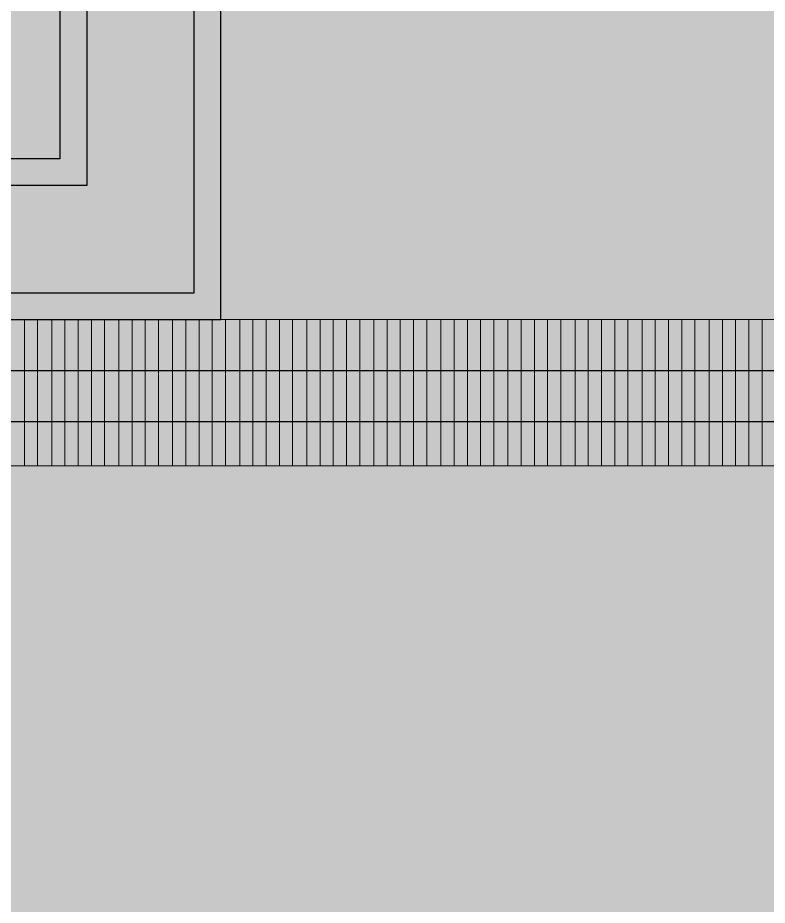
# Model space of a CAD drawing. Header units: millimetres. Extents: x 28 to 201, y 462 to 575.
# Drawn here: x 120.287 to 120.985, y 558.39 to 559.217 of the extents above; entities that cross this region are included whole.
import ezdxf

# ---------------------------------------------------------------- set-up
doc = ezdxf.new("R2010")
doc.units = ezdxf.units.MM
doc.layers.add('1- 3', color=3, linetype='Continuous')
doc.layers.add('8 hatch 2', color=104, linetype='Continuous')

# ---------------------------------------------------------------- blocks, each defined once
blk = doc.blocks.new('CTOBOM')
at = {"color": 0, "ltscale": 0.075}
for points in [[(4.43185, -1.41661), (4.43185, -4.36555), (4.72185, -4.36555), (4.72185, -4.21555), (4.58185, -4.21555), (4.58185, -3.23555), (6.36185, -3.23555), (6.36185, -4.21555), (6.22185, -4.21555), (6.22185, -4.36555), (6.61185, -4.36555), (6.61185, -4.21555), (6.51185, -4.21555), (6.51185, -3.08555), (4.58185, -3.08555), (4.58185, -1.41661)], [(4.45685, -1.44161), (4.45685, -4.34055), (4.69685, -4.34055), (4.69685, -4.24055), (4.55685, -4.24055), (4.55685, -3.21055), (6.38685, -3.21055), (6.38685, -4.24055), (6.24685, -4.24055), (6.24685, -4.34055), (6.58685, -4.34055), (6.58685, -4.24055), (6.48685, -4.24055), (6.48685, -3.11055), (4.55685, -3.11055), (4.55685, -1.44161)]]:
    blk.add_lwpolyline(points, dxfattribs=at)
at = {"color": 0, "lineweight": 18}
for points in [[(6.64835, -2.20723), (6.64835, -3.93753), (6.51193, -3.93753), (6.51193, -2.20723), (6.64835, -2.20723)], [(6.51193, -2.58128), (6.64835, -2.58128)], [(6.51193, -2.5936), (6.64835, -2.5936)], [(6.51193, -2.60592), (6.64835, -2.60592)], [(6.51193, -2.61824), (6.64835, -2.61824)], [(6.51193, -2.63057), (6.64835, -2.63057)], [(6.51193, -2.64377), (6.64835, -2.64377)], [(6.51193, -2.65609), (6.64835, -2.65609)], [(6.51193, -2.66841), (6.64835, -2.66841)], [(6.51193, -2.68073), (6.64835, -2.68073)], [(6.51193, -2.69305), (6.64835, -2.69305)], [(6.51193, -2.70626), (6.64835, -2.70626)], [(6.51193, -2.71858), (6.64835, -2.71858)], [(6.51193, -2.7309), (6.64835, -2.7309)], [(6.51193, -2.74322), (6.64835, -2.74322)], [(6.51193, -2.75554), (6.64835, -2.75554)], [(6.51193, -2.76874), (6.64835, -2.76874)], [(6.51193, -2.78107), (6.64835, -2.78107)], [(6.51193, -2.79339), (6.64835, -2.79339)], [(6.51193, -2.80571), (6.64835, -2.80571)], [(6.51193, -2.81803), (6.64835, -2.81803)], [(6.51193, -2.83123), (6.64835, -2.83123)], [(6.51193, -2.84355), (6.64835, -2.84355)], [(6.51193, -2.85587), (6.64835, -2.85587)], [(6.51193, -2.8682), (6.64835, -2.8682)], [(6.51193, -2.88052), (6.64835, -2.88052)], [(6.51193, -2.89372), (6.64835, -2.89372)], [(6.51193, -2.90604), (6.64835, -2.90604)], [(6.51193, -2.91836), (6.64835, -2.91836)], [(6.51193, -2.93068), (6.64835, -2.93068)], [(6.51193, -2.94301), (6.64835, -2.94301)], [(6.51193, -2.95621), (6.64835, -2.95621)], [(6.51193, -2.96853), (6.64835, -2.96853)], [(6.51193, -2.98085), (6.64835, -2.98085)], [(6.51193, -2.99317), (6.64835, -2.99317)], [(6.51193, -3.00549), (6.64835, -3.00549)], [(6.51193, -3.01869), (6.64835, -3.01869)], [(6.51193, -3.03102), (6.64835, -3.03102)], [(6.51193, -3.04334), (6.64835, -3.04334)], [(6.51193, -3.05566), (6.64835, -3.05566)], [(6.51193, -3.06798), (6.64835, -3.06798)], [(6.51193, -3.08118), (6.64835, -3.08118)], [(6.51193, -3.0935), (6.64835, -3.0935)], [(6.51193, -3.10583), (6.64835, -3.10583)], [(6.51193, -3.11815), (6.64835, -3.11815)], [(6.51193, -3.13047), (6.64835, -3.13047)], [(6.51193, -3.14367), (6.64835, -3.14367)], [(6.51193, -3.15599), (6.64835, -3.15599)], [(6.51193, -3.16831), (6.64835, -3.16831)], [(6.51193, -3.18064), (6.64835, -3.18064)], [(6.51193, -3.19384), (6.64835, -3.19384)], [(6.51193, -3.20616), (6.64835, -3.20616)], [(6.51193, -3.21848), (6.64835, -3.21848)], [(6.51193, -3.2308), (6.64835, -3.2308)], [(6.51193, -3.24312), (6.64835, -3.24312)], [(6.51193, -3.25632), (6.64835, -3.25632)], [(6.51193, -3.26865), (6.64835, -3.26865)]]:
    blk.add_lwpolyline(points, dxfattribs=at)
at = {"color": 0, "lineweight": 25}
for points in [[(6.55946, -3.73686), (6.55946, -2.23628)], [(6.60698, -3.84776), (6.60698, -2.23628)]]:
    blk.add_lwpolyline(points, dxfattribs=at)
blk = doc.blocks.new('*E60')
at = {"layer": '8 hatch 2', "ltscale": 2, "transparency": 33554483}
h = blk.add_hatch(color=6, dxfattribs=at)
h.dxf.hatch_style = 1
h.paths.add_polyline_path([(79.84048, 79.60505), (60.14999, 79.60505), (60.14999, 62.26086), (84.49943, 62.26086)])

msp = doc.modelspace()

# ---------------------------------------------------------------- block references
at = {"color": 1}
msp.add_blockref('*E60', (43.72087, 485.84233), dxfattribs=at)
at = {"layer": '1- 3', "rotation": 270}
msp.add_blockref('CTOBOM', (123.56135, 565.44738), dxfattribs=at)

doc.saveas('drawing.dxf')
